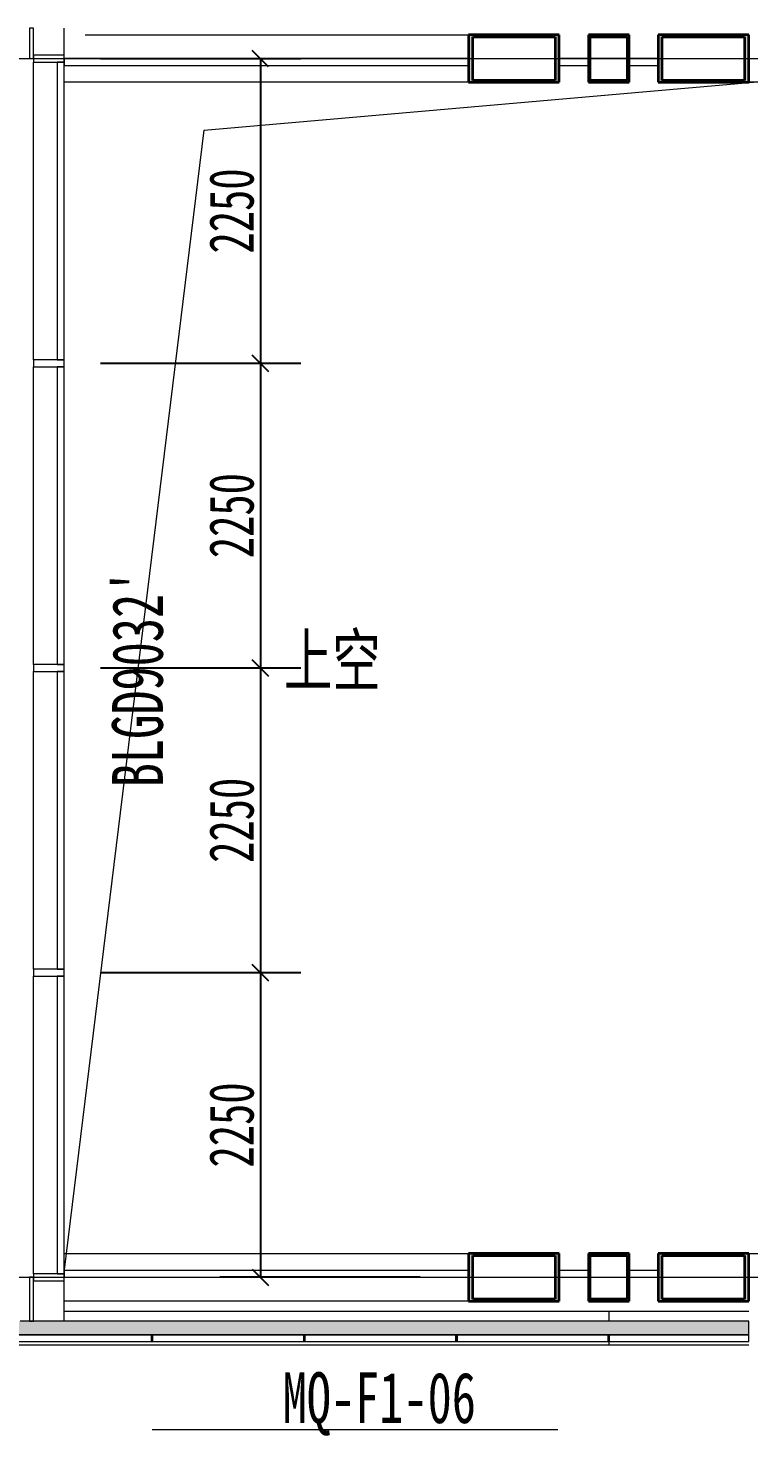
# Model space of a CAD drawing. Header units: millimetres. Extents: x 124696 to 347024, y 412631 to 564609.
# Drawn here: x 190382 to 195708, y 491181 to 501577 of the extents above; entities that cross this region are included whole.
import ezdxf

# ---------------------------------------------------------------- set-up
doc = ezdxf.new("R2010")
doc.units = ezdxf.units.MM
doc.header["$LTSCALE"] = 1500
doc.header["$MEASUREMENT"] = 0
doc.linetypes.add('二层平面图$0$IMPORT-216002', pattern=[3, 2, -1])
doc.linetypes.add('二层平面图$0$轴网线_12_3_3_3 mm', pattern=[21, 12, -3, 3, -3])
doc.layers.add('0-建筑底图', color=7, linetype='Continuous')
for name, color, linetype, lineweight in [('二层平面图$0$0-1', 7, 'Continuous', 5), ('二层平面图$0$A-LINE', 7, 'Continuous', 9), ('二层平面图$0$A-LINE-1', 7, '二层平面图$0$IMPORT-216002', 9), ('二层平面图$0$A-WALL-2', 170, 'Continuous', 20), ('二层平面图$0$A-WALL-CURT-PANEL-2', 7, 'Continuous', 9), ('二层平面图$0$A-WALL-CURT-PANEL-3', 140, 'Continuous', 9), ('二层平面图$0$A-WALL-CURT-STILE-2', 7, 'Continuous', 9), ('二层平面图$0$A-WALL-CURT-STILE-3', 7, 'Continuous', 9), ('二层平面图$0$ANNO-DIMS', 3, 'Continuous', 15), ('二层平面图$0$ANNO-DOTE-1', 10, '二层平面图$0$轴网线_12_3_3_3 mm', 15), ('二层平面图$0$ANNO-TEXT', 7, 'Continuous', 15), ('二层平面图$0$S-BEAM', 4, 'Continuous', 9), ('二层平面图$0$S-BEAM-1', 7, 'Continuous', 9), ('二层平面图$0$S-BEAM-2', 130, 'Continuous', 35), ('二层平面图$0$S-COLU-1', 250, 'Continuous', 5), ('二层平面图$0$S-COLU-2', 130, 'Continuous', 35), ('二层平面图$0$WALL-1', 40, 'Continuous', 9), ('二层平面图$0$WALL-HATCH', 252, 'Continuous', 9), ('二层平面图$0$WALL-IDEN', 233, 'Continuous', 15)]:
    doc.layers.add(name, color=color, linetype=linetype, lineweight=lineweight)
doc.styles.add('二层平面图$0$黑体', font='simhei.ttf', dxfattribs={"width": 0.7, "height": 375})
doc.styles.add('二层平面图$0$黑体_5', font='simhei.ttf', dxfattribs={"width": 0.7, "height": 330})
doc.styles.add('二层平面图$0$黑体_B', font='', dxfattribs={"width": 0.7, "height": 375})
doc.styles.get('二层平面图$0$黑体_B').set_extended_font_data('SimHei', bold=True)
doc.dimstyles.new('二层平面图$0$直线_2_2mm_黑体_引线_文字在上', dxfattribs={"dimscale": 304.8, "dimtxt": 412.811453, "dimasz": 0.393701, "dimexe": 0.984252, "dimexo": 0.0625, "dimgap": 0.147638, "dimtad": 1, "dimdec": 0, "dimzin": 0, "dimdsep": 46, "dimtxsty": '二层平面图$0$黑体_5', "dimblk1": '二层平面图$0$_Oblique', "dimblk2": '二层平面图$0$_Oblique', "dimsah": 1, "dimcen": 0.09, "dimazin": 0, "dimtfac": 1, "dimtdec": 4, "dimtix": 1, "dimtmove": 0, "dimatfit": 3, "dimfxl": 3.937008, "dimfxlon": 1, "dimtvp": 1, "dimtolj": 1, "dimtzin": 0, "dimarcsym": 2})

# ---------------------------------------------------------------- blocks, each defined once
blk = doc.blocks.new('二层平面图$0$S-梁-钢-箱形1 - _-300x350x14x14-V46-104-2F')
at = {"layer": '二层平面图$0$S-BEAM-1'}
h = blk.add_hatch(color=256, dxfattribs=at)
h.paths.add_polyline_path([(50000, 35825), (50535, 35825), (50535, 36175), (49865, 36175), (49865, 35825)])
h.paths.add_polyline_path([(50504, 35839), (49896, 35839), (49896, 36161), (50504, 36161)])
blk.add_line((50535, 36175), (50727, 36175), dxfattribs=at)
at = {"layer": '二层平面图$0$S-BEAM-2'}
for p, q in [((50535, 36175), (49865, 36175)), ((49865, 36175), (49865, 35825)), ((49896, 35839), (49896, 36161)), ((49896, 36161), (50504, 36161)), ((50504, 36161), (50504, 35839)), ((50535, 35825), (50535, 36175)), ((49865, 35825), (50535, 35825)), ((50504, 35839), (49896, 35839))]:
    blk.add_line(p, q, dxfattribs=at)
blk = doc.blocks.new('二层平面图$0$S-梁-钢-箱形1 - _-300x350x14x14-V47-104-2F')
at = {"layer": '二层平面图$0$S-BEAM-1'}
h = blk.add_hatch(color=256, dxfattribs=at)
h.paths.add_polyline_path([(49135, 35825), (49135, 36175), (48465, 36175), (48465, 35825), (48620, 35825)])
h.paths.add_polyline_path([(49104, 35839), (48496, 35839), (48496, 36161), (49104, 36161)])
for p, q in [((45475, 36175), (48465, 36175)), ((48465, 35825), (45475, 35825))]:
    blk.add_line(p, q, dxfattribs=at)
at = {"layer": '二层平面图$0$S-BEAM-2'}
for p, q in [((49135, 36175), (48465, 36175)), ((48465, 36175), (48465, 35825)), ((48496, 35839), (48496, 36161)), ((48496, 36161), (49104, 36161)), ((49104, 36161), (49104, 35839)), ((49135, 35825), (49135, 36175)), ((48465, 35825), (49135, 35825)), ((49104, 35839), (48496, 35839))]:
    blk.add_line(p, q, dxfattribs=at)
blk = doc.blocks.new('二层平面图$0$S-梁-钢-箱形1 - _-300x350x14x14-V77-104-2F')
at = {"layer": '二层平面图$0$S-BEAM-1'}
h = blk.add_hatch(color=256, dxfattribs=at)
h.paths.add_polyline_path([(49135, 44825), (49135, 45175), (48465, 45175), (48465, 44825), (48620, 44825)])
h.paths.add_polyline_path([(48496, 44839), (48496, 45161), (49104, 45161), (49104, 44839), (48620, 44839)])
for p, q in [((45632, 45175), (48465, 45175)), ((48465, 44825), (45475, 44825))]:
    blk.add_line(p, q, dxfattribs=at)
at = {"layer": '二层平面图$0$S-BEAM-2'}
for p, q in [((49135, 45175), (48465, 45175)), ((48465, 45175), (48465, 44825)), ((48496, 44839), (48496, 45161)), ((48496, 45161), (49104, 45161)), ((49104, 45161), (49104, 44839)), ((49135, 44825), (49135, 45175)), ((48465, 44825), (49135, 44825)), ((49104, 44839), (48496, 44839))]:
    blk.add_line(p, q, dxfattribs=at)
blk = doc.blocks.new('二层平面图$0$S-梁-钢-箱形1 - _-300x350x14x14-V79-104-2F')
at = {"layer": '二层平面图$0$S-BEAM-1'}
h = blk.add_hatch(color=256, dxfattribs=at)
h.paths.add_polyline_path([(50000, 44825), (50535, 44825), (50535, 45175), (49865, 45175), (49865, 44825)])
h.paths.add_polyline_path([(50504, 44839), (49896, 44839), (49896, 45161), (50504, 45161)])
blk.add_line((50727, 44825), (50535, 44825), dxfattribs=at)
at = {"layer": '二层平面图$0$S-BEAM-2'}
for p, q in [((50535, 45175), (49865, 45175)), ((49865, 45175), (49865, 44825)), ((49896, 44839), (49896, 45161)), ((49896, 45161), (50504, 45161)), ((50504, 45161), (50504, 44839)), ((50535, 44825), (50535, 45175)), ((49865, 44825), (50535, 44825)), ((50504, 44839), (49896, 44839))]:
    blk.add_line(p, q, dxfattribs=at)
blk = doc.blocks.new('二层平面图$0$SHS-Structure-Center_rvt-1-104-2F')
at = {"layer": '二层平面图$0$S-COLU-1'}
h = blk.add_hatch(color=256, dxfattribs=at)
h.paths.add_polyline_path([(49650, 44825), (49650, 45175), (49350, 45175), (49350, 44825)])
h.paths.add_polyline_path([(49636, 44839), (49364, 44839), (49364, 45161), (49636, 45161), (49636, 44852)])
h = blk.add_hatch(color=256, dxfattribs=at)
h.paths.add_polyline_path([(49650, 35825), (49650, 36175), (49350, 36175), (49350, 35825)])
h.paths.add_polyline_path([(49636, 35839), (49364, 35839), (49364, 36161), (49636, 36161), (49636, 35892)])
at = {"layer": '二层平面图$0$S-COLU-2'}
for p, q in [((49650, 45175), (49350, 45175)), ((49350, 45175), (49350, 44825)), ((49364, 45161), (49636, 45161)), ((49364, 44839), (49364, 45161)), ((49636, 45161), (49636, 44839)), ((49650, 44825), (49650, 45175)), ((49350, 44825), (49650, 44825)), ((49636, 44839), (49364, 44839)), ((49650, 36175), (49350, 36175)), ((49350, 36175), (49350, 35825)), ((49364, 36161), (49636, 36161)), ((49364, 35839), (49364, 36161)), ((49636, 36161), (49636, 35839)), ((49650, 35825), (49650, 36175)), ((49350, 35825), (49650, 35825)), ((49636, 35839), (49364, 35839))]:
    blk.add_line(p, q, dxfattribs=at)
at = {"layer": '二层平面图$0$S-BEAM'}
for name in ['二层平面图$0$S-梁-钢-箱形1 - _-300x350x14x14-V77-104-2F', '二层平面图$0$S-梁-钢-箱形1 - _-300x350x14x14-V79-104-2F', '二层平面图$0$S-梁-钢-箱形1 - _-300x350x14x14-V47-104-2F', '二层平面图$0$S-梁-钢-箱形1 - _-300x350x14x14-V46-104-2F']:
    blk.add_blockref(name, (0, 0), dxfattribs=at)
blk = doc.blocks.new('二层平面图$0$系统嵌板 - 深灰色蜂窝铝板_中凹槽_-12627408-104-2F')
at = {"layer": '二层平面图$0$A-WALL-CURT-PANEL-3'}
for p, q in [((112.5, -225), (-112.5, -225)), ((-112.5, -225), (-112.5, -255)), ((-112.5, -255), (112.5, -255)), ((112.5, -255), (112.5, -225))]:
    blk.add_line(p, q, dxfattribs=at)
blk = doc.blocks.new('二层平面图$0$系统嵌板 - 00S-玻璃-12648530-104-2F')
at = {"layer": '二层平面图$0$A-WALL-CURT-PANEL-3'}
for p, q in [((1100, 0), (-1100, 0)), ((-1100, 0), (-1100, -50)), ((1100, -50), (1100, 0)), ((-1100, -50), (1100, -50))]:
    blk.add_line(p, q, dxfattribs=at)
blk = doc.blocks.new('二层平面图$0$矩形竖梃 - 幕墙龙骨_50_225_隐框-12648382-104-2F')
at = {"layer": '二层平面图$0$A-WALL-CURT-STILE-3'}
for p, q in [((-25, 225), (25, 225)), ((-25, 0), (-25, 225)), ((25, 225), (25, 0)), ((25, 0), (-25, 0))]:
    blk.add_line(p, q, dxfattribs=at)
blk = doc.blocks.new('二层平面图$0$矩形竖梃 - 幕墙龙骨_50_225_隐框-12648384-104-2F')
at = {"layer": '二层平面图$0$A-WALL-CURT-STILE-2'}
blk.add_line((45250, 36025), (45250, 38225), dxfattribs=at)
blk = doc.blocks.new('二层平面图$0$矩形竖梃 - 幕墙龙骨_70_250-13027972-104-2F')
at = {"layer": '二层平面图$0$A-WALL-CURT-STILE-2'}
for p, q in [((49430, 35750), (49500, 35750)), ((49500, 35750), (49500, 35675)), ((49500, 35500), (49430, 35500)), ((49500, 35525), (49500, 35500))]:
    blk.add_line(p, q, dxfattribs=at)
blk = doc.blocks.new('二层平面图$0$矩形竖梃 - 幕墙龙骨_50_225_隐框-V126-104-2F')
at = {"layer": '二层平面图$0$A-WALL-CURT-STILE-2'}
blk.add_line((45250, 74310), (45250, 76510), dxfattribs=at)
blk = doc.blocks.new('二层平面图$0$系统嵌板 - 白色艾特板-13027062-104-2F')
at = {"layer": '二层平面图$0$A-WALL-CURT-PANEL-3'}
for p, q in [((558.5, 50), (-558.5, 50)), ((-558.5, 50), (-558.5, 0)), ((-558.5, 0), (558.5, 0)), ((558.5, 0), (558.5, 50))]:
    blk.add_line(p, q, dxfattribs=at)
blk = doc.blocks.new('二层平面图$0$系统嵌板 - 白色艾特板-13027063-104-2F')
at = {"layer": '二层平面图$0$A-WALL-CURT-PANEL-3'}
for p, q in [((558.5, 50), (-558.5, 50)), ((-558.5, 50), (-558.5, 0)), ((-558.5, 0), (558.5, 0)), ((558.5, 0), (558.5, 50))]:
    blk.add_line(p, q, dxfattribs=at)
blk = doc.blocks.new('二层平面图$0$系统嵌板 - 白色艾特板-11633941-104-2F')
at = {"layer": '二层平面图$0$A-WALL-CURT-PANEL-3'}
for p, q in [((558.5, 50), (-558.5, 50)), ((-558.5, 50), (-558.5, 0)), ((-558.5, 0), (558.5, 0)), ((558.5, 0), (558.5, 50))]:
    blk.add_line(p, q, dxfattribs=at)
blk = doc.blocks.new('二层平面图$0$系统嵌板 - 白色艾特板-11633942-104-2F')
at = {"layer": '二层平面图$0$A-WALL-CURT-PANEL-3'}
for p, q in [((558.5, 50), (-558.5, 50)), ((-558.5, 50), (-558.5, 0)), ((-558.5, 0), (558.5, 0)), ((558.5, 0), (558.5, 50))]:
    blk.add_line(p, q, dxfattribs=at)
blk = doc.blocks.new('二层平面图$0$系统嵌板 - 白色艾特板-11633943-104-2F')
at = {"layer": '二层平面图$0$A-WALL-CURT-PANEL-3'}
for p, q in [((474, 50), (-559, 50)), ((-559, 50), (-559, 0)), ((-559, 0), (474, 0)), ((474, 0), (474, 50))]:
    blk.add_line(p, q, dxfattribs=at)
blk = doc.blocks.new('二层平面图$0$矩形竖梃 - 8 x 50 mm 蜂窝铝板幕墙开缝-13027057-104-2F')
at = {"layer": '二层平面图$0$A-WALL-CURT-STILE-3'}
for p, q in [((-4, 0), (4, 0)), ((-4, -50), (-4, 0)), ((4, 0), (4, -50)), ((4, -50), (-4, -50))]:
    blk.add_line(p, q, dxfattribs=at)
blk = doc.blocks.new('二层平面图$0$矩形竖梃 - 8 x 50 mm 蜂窝铝板幕墙开缝-11484909-104-2F')
at = {"layer": '二层平面图$0$A-WALL-CURT-STILE-3'}
for p, q in [((-4, 0), (4, 0)), ((-4, -50), (-4, 0)), ((4, 0), (4, -50)), ((4, -50), (-4, -50))]:
    blk.add_line(p, q, dxfattribs=at)
blk = doc.blocks.new('二层平面图$0$矩形竖梃 - 8 x 50 mm 蜂窝铝板幕墙开缝-11484910-104-2F')
at = {"layer": '二层平面图$0$A-WALL-CURT-STILE-3'}
for p, q in [((-4, 0), (4, 0)), ((-4, -50), (-4, 0)), ((4, 0), (4, -50)), ((4, -50), (-4, -50))]:
    blk.add_line(p, q, dxfattribs=at)
blk = doc.blocks.new('二层平面图$0$矩形竖梃 - 8 x 50 mm 蜂窝铝板幕墙开缝-11484911-104-2F')
at = {"layer": '二层平面图$0$A-WALL-CURT-STILE-3'}
for p, q in [((-4, 0), (4, 0)), ((-4, -50), (-4, 0)), ((4, 0), (4, -50)), ((4, -50), (-4, -50))]:
    blk.add_line(p, q, dxfattribs=at)
blk = doc.blocks.new('二层平面图$0$内嵌石膏板幕墙 - D-12263673-104-2F')
at = {"layer": '二层平面图$0$WALL-1'}
for p, q in [((48465, 45000), (45475, 45000)), ((45475, 45000), (45475, 44950)), ((45475, 44950), (48465, 44950)), ((48465, 44950), (48465, 45000)), ((49350, 45000), (49135, 45000)), ((49135, 45000), (49135, 44950)), ((49135, 44950), (49350, 44950)), ((49350, 44950), (49350, 45000)), ((49865, 45000), (49650, 45000)), ((49650, 45000), (49650, 44950)), ((49650, 44950), (49865, 44950)), ((49865, 44950), (49865, 45000)), ((48465, 36050), (45475, 36050)), ((45475, 36050), (45475, 36000)), ((45475, 36000), (48465, 36000)), ((48465, 36000), (48465, 36050)), ((49350, 36050), (49135, 36050)), ((49135, 36050), (49135, 36000)), ((49135, 36000), (49350, 36000)), ((49350, 36000), (49350, 36050)), ((49865, 36050), (49650, 36050)), ((49650, 36050), (49650, 36000)), ((49650, 36000), (49865, 36000)), ((49865, 36000), (49865, 36050))]:
    blk.add_line(p, q, dxfattribs=at)
blk = doc.blocks.new('二层平面图$0$系统嵌板 - 深灰色蜂窝铝板_中凹槽_-12627410-104-2F')
at = {"layer": '二层平面图$0$A-WALL-CURT-PANEL-3'}
for p, q in [((162.5, -225), (-162.5, -225)), ((-162.5, -225), (-162.5, -255)), ((-162.5, -255), (162.5, -255)), ((162.5, -255), (162.5, -225))]:
    blk.add_line(p, q, dxfattribs=at)
blk = doc.blocks.new('二层平面图$0$矩形竖梃 - 幕墙龙骨_50_225_隐框-12648386-104-2F')
at = {"layer": '二层平面图$0$A-WALL-CURT-STILE-2'}
blk.add_line((45250, 42775), (45250, 44975), dxfattribs=at)
blk = doc.blocks.new('二层平面图$0$矩形竖梃 - 幕墙龙骨_70_250-13162027-104-2F')
at = {"layer": '二层平面图$0$A-WALL-CURT-STILE-2'}
for p, q in [((45475, 35750), (45500, 35750)), ((45500, 35500), (45035, 35500))]:
    blk.add_line(p, q, dxfattribs=at)
blk = doc.blocks.new('二层平面图$0$矩形竖梃 - 幕墙龙骨_70_250-V696-104-2F')
at = {"layer": '二层平面图$0$A-WALL-CURT-STILE-2'}
for p, q in [((49500, 35750), (50536, 35750)), ((50536, 35500), (49500, 35500))]:
    blk.add_line(p, q, dxfattribs=at)
blk = doc.blocks.new('二层平面图$0$矩形竖梃 - 幕墙龙骨_70_250-13027973-104-2F')
at = {"layer": '二层平面图$0$A-WALL-CURT-STILE-2'}
for p, q in [((47250, 35750), (49430, 35750)), ((49430, 35500), (47250, 35500))]:
    blk.add_line(p, q, dxfattribs=at)
blk = doc.blocks.new('二层平面图$0$矩形竖梃 - 幕墙龙骨_70_250-13162028-104-2F')
at = {"layer": '二层平面图$0$A-WALL-CURT-STILE-2'}
for p, q in [((45500, 35750), (47250, 35750)), ((47250, 35500), (45500, 35500))]:
    blk.add_line(p, q, dxfattribs=at)
blk = doc.blocks.new('二层平面图$0$_Oblique')
at = {"color": 0, "linetype": 'ByBlock', "lineweight": -2}
blk.add_line((-0.5, -0.5), (0.5, 0.5), dxfattribs=at)
blk = doc.blocks.new('*D2461')
at = {"layer": '二层平面图$0$ANNO-DIMS', "color": 0, "lineweight": -2, "transparency": 16777216}
for p, q in [((45745, 45000), (47226, 45000)), ((46926, 45000), (46926, 42750)), ((45745, 42750), (47226, 42750))]:
    blk.add_line(p, q, dxfattribs=at)
at = {"layer": '二层平面图$0$ANNO-DIMS', "color": 0, "lineweight": -2, "transparency": 16777216, "xscale": 120, "yscale": 120, "zscale": 120}
for p, rotation in [((46926, 45000), 90), ((46926, 42750), 270)]:
    blk.add_blockref('二层平面图$0$_Oblique', p, dxfattribs=dict(at, rotation=rotation))
at = {"layer": '二层平面图$0$ANNO-DIMS', "color": 0, "transparency": 16777216, "insert": (46714, 43875), "char_height": 330, "width": 806.42, "attachment_point": 5, "rotation": 90, "style": '二层平面图$0$黑体_5'}
blk.add_mtext('\\A1;2250', dxfattribs=at)
blk = doc.blocks.new('*D2462')
at = {"layer": '二层平面图$0$ANNO-DIMS', "color": 0, "lineweight": -2, "transparency": 16777216}
for p, q in [((45745, 42750), (47226, 42750)), ((46926, 42750), (46926, 40500)), ((45745, 40500), (47226, 40500))]:
    blk.add_line(p, q, dxfattribs=at)
at = {"layer": '二层平面图$0$ANNO-DIMS', "color": 0, "lineweight": -2, "transparency": 16777216, "xscale": 120, "yscale": 120, "zscale": 120}
for p, rotation in [((46926, 42750), 90), ((46926, 40500), 270)]:
    blk.add_blockref('二层平面图$0$_Oblique', p, dxfattribs=dict(at, rotation=rotation))
at = {"layer": '二层平面图$0$ANNO-DIMS', "color": 0, "transparency": 16777216, "insert": (46714, 41625), "char_height": 330, "width": 806.42, "attachment_point": 5, "rotation": 90, "style": '二层平面图$0$黑体_5'}
blk.add_mtext('\\A1;2250', dxfattribs=at)
blk = doc.blocks.new('*D2463')
at = {"layer": '二层平面图$0$ANNO-DIMS', "color": 0, "lineweight": -2, "transparency": 16777216}
for p, q in [((45745, 40500), (47226, 40500)), ((46926, 40500), (46926, 38250)), ((45745, 38250), (47226, 38250))]:
    blk.add_line(p, q, dxfattribs=at)
at = {"layer": '二层平面图$0$ANNO-DIMS', "color": 0, "lineweight": -2, "transparency": 16777216, "xscale": 120, "yscale": 120, "zscale": 120}
for p, rotation in [((46926, 40500), 90), ((46926, 38250), 270)]:
    blk.add_blockref('二层平面图$0$_Oblique', p, dxfattribs=dict(at, rotation=rotation))
at = {"layer": '二层平面图$0$ANNO-DIMS', "color": 0, "transparency": 16777216, "insert": (46714, 39375), "char_height": 330, "width": 806.42, "attachment_point": 5, "rotation": 90, "style": '二层平面图$0$黑体_5'}
blk.add_mtext('\\A1;2250', dxfattribs=at)
blk = doc.blocks.new('*D2551')
at = {"layer": '二层平面图$0$ANNO-DIMS', "color": 0, "lineweight": -2, "transparency": 16777216}
for p, q in [((45745, 38250), (47226, 38250)), ((46926, 38250), (46926, 36000)), ((48107, 36000), (46626, 36000))]:
    blk.add_line(p, q, dxfattribs=at)
at = {"layer": '二层平面图$0$ANNO-DIMS', "color": 0, "lineweight": -2, "transparency": 16777216, "xscale": 120, "yscale": 120, "zscale": 120}
for p, rotation in [((46926, 38250), 90), ((46926, 36000), 270)]:
    blk.add_blockref('二层平面图$0$_Oblique', p, dxfattribs=dict(at, rotation=rotation))
at = {"layer": '二层平面图$0$ANNO-DIMS', "color": 0, "transparency": 16777216, "insert": (46714, 37125), "char_height": 330, "width": 806.42, "attachment_point": 5, "rotation": 90, "style": '二层平面图$0$黑体_5'}
blk.add_mtext('\\A1;2250', dxfattribs=at)
blk = doc.blocks.new('二层平面图')
at = {"layer": '二层平面图$0$WALL-HATCH'}
h = blk.add_hatch(dxfattribs=at)
h.set_pattern_fill('FP_123', color=8, angle=-113.578, style=0, pattern_type=2)
h.set_pattern_definition([(66.422, (29837.945, 35582.62), (0.21196, 152.88676), [26.213, -13.882, 69.19, -13.882, -42.855]), (66.422, (29837.945, 35582.62), (0.21196, 152.88676), [-123.167, 26.213, -16.642]), (113.58, (29798.026, 35582.62), (-66.51436, 0.00144), [26.213, -13.882, 69.26, -13.882, -42.855]), (113.58, (29798.026, 35582.62), (-66.51436, 0.00144), [-123.237, 26.213, -16.642]), (360, (29798.03, 35582.62), (2e-11, 152.4), [39.907, -26.604]), (360, (29831.28, 35719.78), (2e-11, 152.4), [39.907, -26.604]), (90, (29787.5, 35606.74), (-66.513, 7e-12), [12.722, -139.678]), (90, (29820.756, 35682.94), (-66.513, 7e-12), [12.722, -139.678]), (90, (29848.46, 35606.74), (-66.513, 7e-12), [12.722, -139.678]), (90, (29881.716, 35682.94), (-66.513, 7e-12), [12.722, -139.678])])
h.paths.add_polyline_path([(50536, 35575), (50536, 35675), (40775, 35675), (40775, 35575), (50000.4, 35575)])
h.paths.add_polyline_path([(31225, 35575), (31225, 35675), (4500, 35675), (4500, 35575), (30671.8, 35575)])
at = {"layer": '二层平面图$0$A-LINE', "color": 8}
for p, q in [((45475, 45025), (45475, 45225)), ((49636, 45000), (49364, 45000)), ((46510.9, 44471.6), (50709.8, 44839)), ((45475, 36035), (46510.9, 44471.6)), ((45475, 35675), (45475, 35975))]:
    blk.add_line(p, q, dxfattribs=at)
at = {"layer": '二层平面图$0$A-LINE-1', "color": 8}
blk.add_line((41625.1, 34875), (54000, 34875), dxfattribs=at)
at = {"layer": '二层平面图$0$A-WALL-2', "color": 8}
for p, q in [((50536, 35675), (45150, 35675)), ((50536, 35575), (50536, 35675)), ((40775, 35575), (50536, 35575))]:
    blk.add_line(p, q, dxfattribs=at)
at = {"layer": '二层平面图$0$ANNO-DOTE-1', "color": 8}
for p, q in [((-18896.2, 45000), (161528.2, 45000)), ((-18896.2, 36000), (161528.2, 36000))]:
    blk.add_line(p, q, dxfattribs=at)
at = {"layer": '二层平面图$0$0-1', "color": 8}
blk.add_blockref('二层平面图$0$SHS-Structure-Center_rvt-1-104-2F', (0, 0), dxfattribs=at)
at = {"layer": '二层平面图$0$A-LINE', "color": 8}
blk.add_blockref('二层平面图$0$内嵌石膏板幕墙 - D-12263673-104-2F', (0, 0), dxfattribs=at)
at = {"layer": '二层平面图$0$A-WALL-CURT-PANEL-2', "color": 8, "rotation": 269.9999999999999}
for name, p in [('二层平面图$0$系统嵌板 - 深灰色蜂窝铝板_中凹槽_-12627408-104-2F', (45475, 45112.5)), ('二层平面图$0$系统嵌板 - 00S-玻璃-12648530-104-2F', (45475, 43875)), ('二层平面图$0$系统嵌板 - 00S-玻璃-12648530-104-2F', (45475, 41625)), ('二层平面图$0$系统嵌板 - 00S-玻璃-12648530-104-2F', (45475, 39375)), ('二层平面图$0$系统嵌板 - 00S-玻璃-12648530-104-2F', (45475, 37125)), ('二层平面图$0$系统嵌板 - 深灰色蜂窝铝板_中凹槽_-12627410-104-2F', (45475, 35837.5))]:
    blk.add_blockref(name, p, dxfattribs=at)
at = {"layer": '二层平面图$0$A-WALL-CURT-PANEL-2', "color": 8}
for name, p in [('二层平面图$0$系统嵌板 - 白色艾特板-13027062-104-2F', (45562.5, 35525)), ('二层平面图$0$系统嵌板 - 白色艾特板-13027063-104-2F', (46687.5, 35525)), ('二层平面图$0$系统嵌板 - 白色艾特板-11633941-104-2F', (47812.5, 35525)), ('二层平面图$0$系统嵌板 - 白色艾特板-11633942-104-2F', (48937.5, 35525)), ('二层平面图$0$系统嵌板 - 白色艾特板-11633943-104-2F', (50062.5, 35525))]:
    blk.add_blockref(name, p, dxfattribs=at)
at = {"layer": '二层平面图$0$A-WALL-CURT-STILE-2', "color": 8, "extrusion": (0, 0, -1)}
for name, p, rotation in [('二层平面图$0$矩形竖梃 - 幕墙龙骨_50_225_隐框-12648382-104-2F', (-45475, 45000), 270.0000000000001), ('二层平面图$0$矩形竖梃 - 幕墙龙骨_50_225_隐框-12648382-104-2F', (-45475, 42750), 270.0000000000001), ('二层平面图$0$矩形竖梃 - 幕墙龙骨_50_225_隐框-12648382-104-2F', (-45475, 40500), 270.0000000000001), ('二层平面图$0$矩形竖梃 - 幕墙龙骨_50_225_隐框-12648382-104-2F', (-45475, 38250), 270.0000000000001), ('二层平面图$0$矩形竖梃 - 幕墙龙骨_50_225_隐框-12648382-104-2F', (-45475, 36000), 270.0000000000001), ('二层平面图$0$矩形竖梃 - 8 x 50 mm 蜂窝铝板幕墙开缝-13027057-104-2F', (-46125, 35525), 180), ('二层平面图$0$矩形竖梃 - 8 x 50 mm 蜂窝铝板幕墙开缝-11484909-104-2F', (-47250, 35525), 180), ('二层平面图$0$矩形竖梃 - 8 x 50 mm 蜂窝铝板幕墙开缝-11484910-104-2F', (-48375, 35525), 180), ('二层平面图$0$矩形竖梃 - 8 x 50 mm 蜂窝铝板幕墙开缝-11484911-104-2F', (-49500, 35525), 180)]:
    blk.add_blockref(name, p, dxfattribs=dict(at, rotation=rotation))
at = {"layer": '二层平面图$0$A-WALL-CURT-STILE-2', "color": 8}
for name, p in [('二层平面图$0$矩形竖梃 - 幕墙龙骨_50_225_隐框-12648386-104-2F', (0, 0)), ('二层平面图$0$矩形竖梃 - 幕墙龙骨_50_225_隐框-V126-104-2F', (0, -33785)), ('二层平面图$0$矩形竖梃 - 幕墙龙骨_50_225_隐框-V126-104-2F', (0, -36035)), ('二层平面图$0$矩形竖梃 - 幕墙龙骨_50_225_隐框-12648384-104-2F', (0, 0)), ('二层平面图$0$矩形竖梃 - 幕墙龙骨_70_250-13162027-104-2F', (0, 0)), ('二层平面图$0$矩形竖梃 - 幕墙龙骨_70_250-13162028-104-2F', (0, 0)), ('二层平面图$0$矩形竖梃 - 幕墙龙骨_70_250-13027973-104-2F', (0, 0)), ('二层平面图$0$矩形竖梃 - 幕墙龙骨_70_250-13027972-104-2F', (0, 0)), ('二层平面图$0$矩形竖梃 - 幕墙龙骨_70_250-V696-104-2F', (0, 0))]:
    blk.add_blockref(name, p, dxfattribs=at)
at = {"layer": '二层平面图$0$ANNO-TEXT', "color": 8, "insert": (47099.1, 40744.8), "char_height": 375, "width": 959.62, "attachment_point": 1, "style": '二层平面图$0$黑体_B'}
blk.add_mtext('上空', dxfattribs=at)
at = {"layer": '二层平面图$0$WALL-IDEN', "color": 8, "insert": (45830.1, 39618.8), "char_height": 375, "width": 2121.265, "attachment_point": 1, "rotation": 90, "style": '二层平面图$0$黑体'}
blk.add_mtext("BLGD9032'", dxfattribs=at)
at = {"layer": '二层平面图$0$WALL-IDEN', "color": 8, "insert": (47090.3, 35298.6), "char_height": 375, "width": 1885.569, "attachment_point": 1, "style": '二层平面图$0$黑体'}
blk.add_mtext('MQ-F1-06', dxfattribs=at)
at = {"layer": '二层平面图$0$ANNO-DIMS', "color": 8}
for base, p1, p2, override, picture, middle in [((46926, 42750), (45726, 45000), (45726, 42750), {"dimpost": '<>', "dimfxl": 2250}, '*D2461', (46714.1, 43875)), ((46926, 40500), (45726, 42750), (45726, 40500), {"dimpost": '<>', "dimfxl": 2250}, '*D2462', (46714.1, 41625)), ((46926, 38250), (45726, 40500), (45726, 38250), {"dimpost": '<>', "dimfxl": 2250}, '*D2463', (46714.1, 39375)), ((46926, 36000), (45726, 38250), (48126, 36000), {"dimpost": '<>', "dimfxl": 3289.75683}, '*D2551', (46714.1, 37125))]:
    dim = blk.add_linear_dim(base=base, p1=p1, p2=p2, angle=90, dimstyle='二层平面图$0$直线_2_2mm_黑体_引线_文字在上', override=override, dxfattribs=at)
    dim.commit()
    dim.dimension.update_dxf_attribs({"geometry": picture, "text_midpoint": middle})

msp = doc.modelspace()

# ---------------------------------------------------------------- block references
at = {"layer": '0-建筑底图'}
msp.add_blockref('二层平面图', (145172, 456352), dxfattribs=at)

doc.saveas('drawing.dxf')
